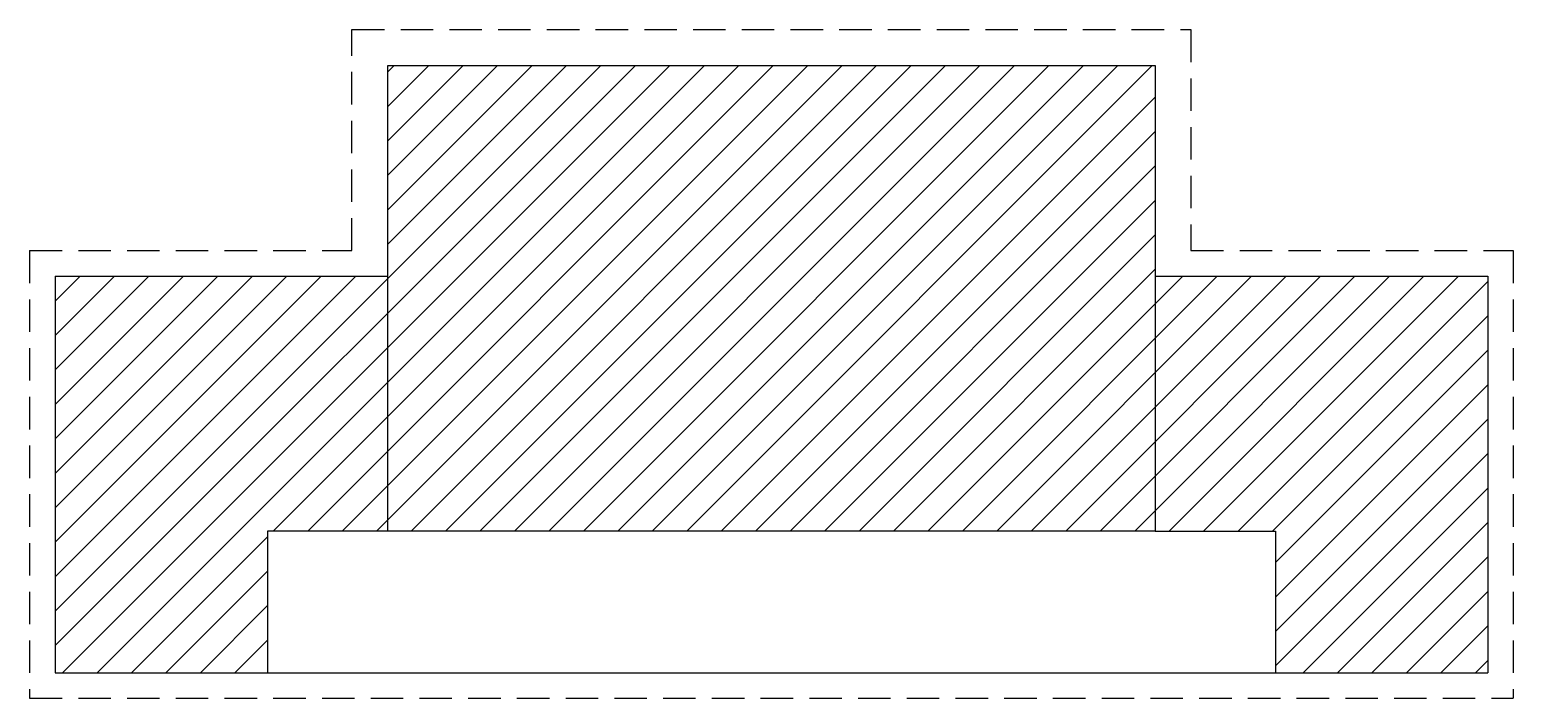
# Model space of a CAD drawing. Header units: millimetres. Extents: x 14 to 304, y 184 to 315.
import ezdxf

# ---------------------------------------------------------------- set-up
doc = ezdxf.new("R2010")
doc.units = ezdxf.units.MM
doc.linetypes.add('DASHED', pattern=[19.05, 12.7, -6.35])

msp = doc.modelspace()

# ---------------------------------------------------------------- hatches: boundary and pattern name
h = msp.add_hatch()
h.set_pattern_fill('ANSI31', color=256, scale=1.5, style=0)
h.paths.add_polyline_path([(84.32, 216.84), (84.32, 266.64), (19.32, 266.64), (19.32, 189.14), (60.82, 189.14), (60.82, 216.84)])
h.paths.add_polyline_path([(234.32, 216.84), (234.32, 307.84), (84.32, 307.84), (84.32, 216.84)])
h.paths.add_polyline_path([(299.32, 189.14), (299.32, 266.64), (234.32, 266.64), (234.32, 216.84), (257.82, 216.84), (257.82, 189.14)])

# ---------------------------------------------------------------- linework, layer by layer
at = {"linetype": 'DASHED', "ltscale": 0.5}
for p, q in [((77.32, 271.64), (77.32, 314.84)), ((77.32, 314.84), (241.32, 314.84)), ((241.32, 314.84), (241.32, 271.64)), ((14.32, 271.64), (14.32, 184.14)), ((14.32, 271.64), (77.32, 271.64)), ((241.32, 271.64), (304.32, 271.64)), ((304.32, 271.64), (304.32, 184.14)), ((14.32, 184.14), (304.32, 184.14))]:
    msp.add_line(p, q, dxfattribs=at)
for p, q in [((19.32, 266.64), (19.32, 189.14)), ((19.32, 266.64), (84.32, 266.64)), ((234.32, 266.64), (299.32, 266.64)), ((299.32, 266.64), (299.32, 189.14)), ((60.82, 216.84), (60.82, 189.14)), ((84.32, 216.84), (60.82, 216.84)), ((234.32, 216.84), (257.82, 216.84)), ((257.82, 216.84), (257.82, 189.14)), ((19.32, 189.14), (299.32, 189.14))]:
    msp.add_line(p, q)
msp.add_lwpolyline([(84.32, 216.84), (84.32, 307.84), (234.32, 307.84), (234.32, 216.84)], close=True)

doc.saveas('drawing.dxf')
